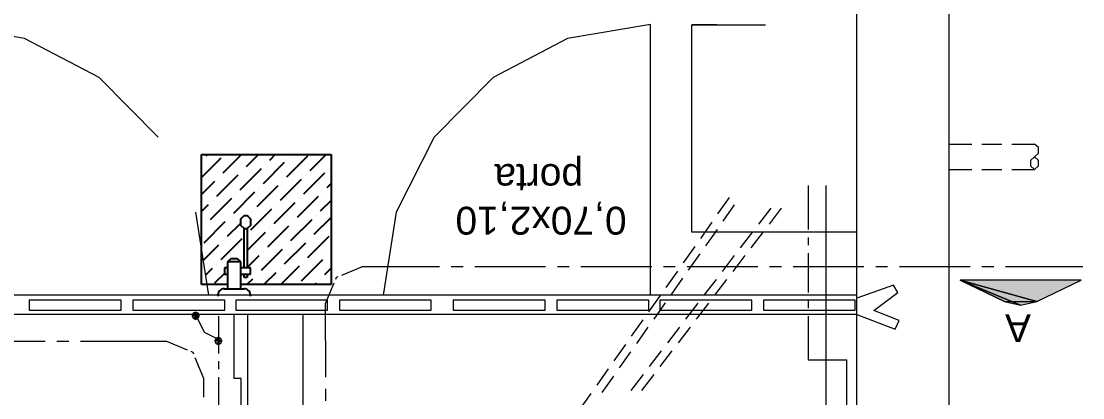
# Model space of a CAD drawing. Header units: metres. Extents: x 257 to 767, y -173 to 1.
# Drawn here: x 736.665 to 739.621, y -108.511 to -107.463 of the extents above; entities that cross this region are included whole.
import ezdxf

# ---------------------------------------------------------------- set-up
doc = ezdxf.new("R2010")
doc.units = ezdxf.units.M
doc.header["$LTSCALE"] = 10
doc.layers.get('0').update_dxf_attribs({"color": 254})
doc.styles.add('WMF-Arial0', font='')
doc.styles.get('WMF-Arial0').set_extended_font_data('Arial')

msp = doc.modelspace()

# ---------------------------------------------------------------- hatches: boundary and pattern name
h = msp.add_hatch(color=256)
h.paths.add_polyline_path([(739.4931, -108.243), (739.6169, -108.1832), (739.2798, -108.1832)])
h.paths.add_polyline_path([(739.4234, -108.243), (739.4931, -108.243), (739.2798, -108.1832)])
h.paths.add_polyline_path([(739.4482, -108.2533), (739.4931, -108.243), (739.4234, -108.243)])
h.paths.add_polyline_path([(739.4482, -108.2533), (739.4234, -108.243), (739.4036, -108.243)])
h.paths.add_polyline_path([(739.4036, -108.243), (739.4234, -108.243), (739.2798, -108.1832)])

# ---------------------------------------------------------------- linework, layer by layer
at = {"color": 7, "lineweight": 0}
for p, q in [((739.2492, -110.5222), (739.2492, -106.1215)), ((738.9922, -110.2652), (738.9922, -106.3782)), ((736.6744, -107.5108), (736.4435, -107.4717)), ((738.4178, -107.4717), (738.1869, -107.5108)), ((738.4178, -108.2257), (738.4178, -107.4717)), ((738.6026, -107.4729), (738.5331, -107.4729)), ((738.5331, -107.4729), (738.7379, -107.4729)), ((738.5331, -108.0497), (738.5331, -107.4729)), ((736.8819, -107.6191), (736.6744, -107.5108)), ((738.1869, -107.5108), (737.9794, -107.6191)), ((737.0464, -107.7857), (736.8819, -107.6191)), ((737.9794, -107.6191), (737.8149, -107.7857)), ((737.8149, -107.7857), (737.7096, -107.9945)), ((739.2492, -107.8045), (739.3126, -107.8045)), ((739.3402, -107.8045), (739.396, -107.8045)), ((739.4236, -107.8045), (739.487, -107.8045)), ((739.4983, -107.8145), (739.487, -107.8045)), ((739.487, -107.84), (739.4755, -107.85)), ((739.487, -107.84), (739.4983, -107.83)), ((739.4983, -107.85), (739.487, -107.84)), ((739.4983, -107.83), (739.4983, -107.8145)), ((739.4755, -107.85), (739.4755, -107.8655)), ((739.4755, -107.8655), (739.487, -107.8755)), ((739.487, -107.8755), (739.4983, -107.8655)), ((739.4983, -107.8655), (739.4983, -107.85)), ((739.2492, -107.8755), (739.3126, -107.8755)), ((739.3402, -107.8755), (739.396, -107.8755)), ((739.4236, -107.8755), (739.487, -107.8755)), ((738.8568, -107.9204), (738.8568, -108.0427)), ((738.9072, -108.9059), (738.9072, -107.9204)), ((738.6369, -107.9538), (738.6047, -107.999)), ((738.6511, -107.9741), (738.619, -108.0193)), ((738.7525, -107.9829), (738.7185, -108.0272)), ((738.7819, -107.9829), (738.7482, -108.0272)), ((737.1881, -108.2257), (737.1517, -107.9945)), ((737.7096, -107.9945), (737.6732, -108.2257)), ((738.5886, -108.0218), (738.5568, -108.0673)), ((738.6032, -108.0421), (738.571, -108.0876)), ((738.9922, -108.0497), (738.5331, -108.0497)), ((738.7018, -108.0491), (738.6678, -108.0934)), ((738.7312, -108.0491), (738.6972, -108.0934)), ((738.8568, -108.0646), (738.8568, -108.0864)), ((738.5407, -108.09), (738.5085, -108.1353)), ((738.5549, -108.1104), (738.5228, -108.1556)), ((738.6508, -108.1152), (738.6171, -108.1595)), ((738.6803, -108.1152), (738.6466, -108.1595)), ((738.8568, -108.1082), (738.8568, -108.2178)), ((737.615, -108.1465), (737.5576, -108.1701)), ((737.8298, -108.1465), (737.615, -108.1465)), ((737.8956, -108.1465), (737.8629, -108.1465)), ((738.1256, -108.1465), (737.9284, -108.1465)), ((738.1912, -108.1465), (738.1584, -108.1465)), ((738.4211, -108.1465), (738.2239, -108.1465)), ((738.4867, -108.1465), (738.4539, -108.1465)), ((738.4924, -108.158), (738.4603, -108.2035)), ((738.7167, -108.1465), (738.5198, -108.1465)), ((738.7825, -108.1465), (738.7494, -108.1465)), ((739.0122, -108.1465), (738.8153, -108.1465)), ((739.078, -108.1465), (739.045, -108.1465)), ((739.3077, -108.1465), (739.1108, -108.1465)), ((739.3736, -108.1465), (739.3408, -108.1465)), ((739.6214, -108.1465), (739.4063, -108.1465)), ((737.5361, -108.1917), (737.5121, -108.2493)), ((737.5425, -108.1765), (737.5403, -108.1817)), ((737.5473, -108.1744), (737.5425, -108.1765)), ((738.5067, -108.1783), (738.4748, -108.2238)), ((738.6002, -108.1814), (738.5662, -108.2257)), ((738.6296, -108.1814), (738.5959, -108.2257)), ((739.6169, -108.1832), (739.2798, -108.1832)), ((739.4036, -108.243), (739.2798, -108.1832)), ((739.2798, -108.1832), (739.4931, -108.243)), ((739.6169, -108.1832), (739.2798, -108.1832)), ((739.2798, -108.1832), (739.2798, -108.1832)), ((739.2798, -108.1832), (739.4931, -108.243)), ((739.6169, -108.1832), (739.2798, -108.1832)), ((739.4931, -108.243), (739.2798, -108.1832)), ((739.2798, -108.1832), (739.4482, -108.2533)), ((739.4931, -108.243), (739.2798, -108.1832)), ((739.2798, -108.1832), (739.4482, -108.2533)), ((739.4482, -108.2533), (739.2798, -108.1832)), ((739.2798, -108.1832), (739.4036, -108.243)), ((739.4482, -108.2533), (739.2798, -108.1832)), ((739.2798, -108.1832), (739.4036, -108.243)), ((739.4931, -108.243), (739.6169, -108.1832)), ((739.4931, -108.243), (739.6169, -108.1832)), ((739.4931, -108.243), (739.6169, -108.1832)), ((739.0941, -108.1971), (738.9922, -108.2333)), ((739.0392, -108.2684), (739.1065, -108.2178)), ((739.1065, -108.2178), (739.0941, -108.1971)), ((738.9922, -108.2257), (731.7961, -108.2257)), ((736.9435, -108.2393), (736.6874, -108.2393)), ((736.6874, -108.2393), (736.6874, -108.2669)), ((736.9435, -108.2669), (736.9435, -108.2393)), ((737.2321, -108.2393), (736.9763, -108.2393)), ((736.9763, -108.2393), (736.9763, -108.2669)), ((737.2321, -108.2669), (737.2321, -108.2393)), ((737.5185, -108.2393), (737.2627, -108.2393)), ((737.2627, -108.2393), (737.2627, -108.2669)), ((737.5121, -108.2493), (737.5127, -108.4535)), ((737.5185, -108.2669), (737.5185, -108.2393)), ((737.8073, -108.2393), (737.5513, -108.2393)), ((737.5513, -108.2393), (737.5513, -108.2669)), ((737.8073, -108.2669), (737.8073, -108.2393)), ((738.1241, -108.2393), (737.8683, -108.2393)), ((737.8683, -108.2393), (737.8683, -108.2669)), ((738.1241, -108.2669), (738.1241, -108.2393)), ((738.4129, -108.2393), (738.1569, -108.2393)), ((738.1569, -108.2393), (738.1569, -108.2669)), ((738.4442, -108.2263), (738.4123, -108.2715)), ((738.4129, -108.2669), (738.4129, -108.2393)), ((738.4588, -108.2466), (738.4266, -108.2918)), ((738.6994, -108.2393), (738.4433, -108.2393)), ((738.4433, -108.2393), (738.4433, -108.2669)), ((738.5495, -108.2478), (738.5155, -108.2918)), ((738.5789, -108.2478), (738.5449, -108.2918)), ((738.6994, -108.2669), (738.6994, -108.2393)), ((738.9879, -108.2393), (738.7321, -108.2393)), ((738.7321, -108.2393), (738.7321, -108.2669)), ((738.8568, -108.2396), (738.8568, -108.2615)), ((738.9879, -108.2669), (738.9879, -108.2393)), ((739.4036, -108.243), (739.4931, -108.243)), ((739.4036, -108.243), (739.4931, -108.243)), ((739.4036, -108.243), (739.4482, -108.2533)), ((739.4036, -108.243), (739.4036, -108.243)), ((739.4036, -108.243), (739.4482, -108.2533)), ((739.4482, -108.2533), (739.4931, -108.243)), ((739.4482, -108.2533), (739.4931, -108.243)), ((739.4931, -108.243), (739.4931, -108.243)), ((737.2381, -108.2794), (736.0988, -108.2794)), ((736.6874, -108.2669), (736.9435, -108.2669)), ((736.9763, -108.2669), (737.2321, -108.2669)), ((737.158, -108.2757), (737.141, -108.2827)), ((737.158, -108.2757), (737.141, -108.2827)), ((737.141, -108.2827), (737.158, -108.2757)), ((737.1438, -108.2757), (737.141, -108.2827)), ((737.141, -108.2827), (737.158, -108.2757)), ((737.1438, -108.2757), (737.141, -108.2827)), ((737.1608, -108.2827), (737.141, -108.2827)), ((737.141, -108.2827), (737.1438, -108.2897)), ((737.1608, -108.2827), (737.141, -108.2827)), ((737.141, -108.2827), (737.1438, -108.2897)), ((737.141, -108.2827), (737.1608, -108.2827)), ((737.141, -108.2827), (737.1608, -108.2827)), ((737.141, -108.2827), (737.141, -108.2827)), ((737.1508, -108.2727), (737.1438, -108.2757)), ((737.1508, -108.2727), (737.1438, -108.2757)), ((737.158, -108.2757), (737.1438, -108.2757)), ((737.158, -108.2757), (737.1438, -108.2757)), ((737.1438, -108.2757), (737.158, -108.2757)), ((737.1438, -108.2757), (737.158, -108.2757)), ((737.1608, -108.2827), (737.1438, -108.2897)), ((737.1608, -108.2827), (737.1438, -108.2897)), ((737.1438, -108.2897), (737.1608, -108.2827)), ((737.1438, -108.2897), (737.1608, -108.2827)), ((737.158, -108.2757), (737.1508, -108.2727)), ((737.158, -108.2757), (737.1508, -108.2727)), ((737.1608, -108.2827), (737.158, -108.2757)), ((737.1608, -108.2827), (737.158, -108.2757)), ((737.158, -108.2757), (737.158, -108.2757)), ((737.158, -108.2897), (737.1608, -108.2827)), ((737.158, -108.2897), (737.1608, -108.2827)), ((737.1608, -108.2827), (737.1608, -108.2827)), ((737.2142, -108.2833), (737.2142, -108.3874)), ((738.9922, -108.2794), (737.2381, -108.2794)), ((737.2582, -108.4569), (737.2582, -108.2797)), ((737.2627, -108.2669), (737.5185, -108.2669)), ((737.2961, -110.2652), (737.2961, -108.2794)), ((737.4502, -110.2652), (737.4502, -108.2794)), ((737.5513, -108.2669), (737.8073, -108.2669)), ((737.8683, -108.2669), (738.1241, -108.2669)), ((738.1569, -108.2669), (738.4129, -108.2669)), ((738.4433, -108.2669), (738.6994, -108.2669)), ((738.7321, -108.2669), (738.9879, -108.2669)), ((738.9922, -108.2794), (739.0993, -108.32)), ((739.1099, -108.2961), (739.0392, -108.2684)), ((737.158, -108.2897), (737.1438, -108.2897)), ((737.1438, -108.2897), (737.1508, -108.2927)), ((737.158, -108.2897), (737.1438, -108.2897)), ((737.1438, -108.2897), (737.1508, -108.2927)), ((737.1438, -108.2897), (737.158, -108.2897)), ((737.1438, -108.2897), (737.158, -108.2897)), ((737.1438, -108.2897), (737.1438, -108.2897)), ((737.1508, -108.2927), (737.158, -108.2897)), ((737.1508, -108.2927), (737.158, -108.2897)), ((737.1508, -108.2927), (737.1508, -108.2927)), ((737.1559, -108.2903), (737.1744, -108.3279)), ((737.158, -108.2897), (737.158, -108.2897)), ((738.3963, -108.2942), (738.3641, -108.3398)), ((738.8568, -108.2836), (738.8568, -108.4056)), ((739.0993, -108.32), (739.1099, -108.2961)), ((737.1744, -108.3279), (737.212, -108.3464)), ((737.2139, -108.3425), (737.2069, -108.3455)), ((737.2139, -108.3425), (737.2069, -108.3455)), ((737.2139, -108.3425), (737.2069, -108.3455)), ((737.2211, -108.3455), (737.2139, -108.3425)), ((737.2211, -108.3455), (737.2139, -108.3425)), ((737.2211, -108.3455), (737.2139, -108.3425)), ((738.4105, -108.3146), (738.3784, -108.3601)), ((738.4985, -108.314), (738.4648, -108.358)), ((738.5279, -108.314), (738.4943, -108.358)), ((736.732, -108.3543), (736.5348, -108.3543)), ((736.7976, -108.3543), (736.7648, -108.3543)), ((737.071, -108.3543), (736.8307, -108.3543)), ((737.1286, -108.3783), (737.071, -108.3543)), ((737.2069, -108.3455), (737.2042, -108.3525)), ((737.2211, -108.3455), (737.2042, -108.3525)), ((737.2211, -108.3455), (737.2042, -108.3525)), ((737.2042, -108.3525), (737.2211, -108.3455)), ((737.2069, -108.3455), (737.2042, -108.3525)), ((737.2042, -108.3525), (737.2211, -108.3455)), ((737.2069, -108.3455), (737.2042, -108.3525)), ((737.2042, -108.3525), (737.2069, -108.3598)), ((737.2042, -108.3525), (737.2042, -108.3525)), ((737.2239, -108.3525), (737.2042, -108.3525)), ((737.2042, -108.3525), (737.2069, -108.3598)), ((737.2239, -108.3525), (737.2042, -108.3525)), ((737.2042, -108.3525), (737.2069, -108.3598)), ((737.2042, -108.3525), (737.2239, -108.3525)), ((737.2042, -108.3525), (737.2239, -108.3525)), ((737.2042, -108.3525), (737.2042, -108.3525)), ((737.2211, -108.3455), (737.2069, -108.3455)), ((737.2211, -108.3455), (737.2069, -108.3455)), ((737.2069, -108.3455), (737.2211, -108.3455)), ((737.2069, -108.3455), (737.2211, -108.3455)), ((737.2239, -108.3525), (737.2069, -108.3598)), ((737.2239, -108.3525), (737.2069, -108.3598)), ((737.2069, -108.3598), (737.2239, -108.3525)), ((737.2069, -108.3598), (737.2239, -108.3525)), ((737.2069, -108.3598), (737.2139, -108.3625)), ((737.2211, -108.3598), (737.2069, -108.3598)), ((737.2069, -108.3598), (737.2139, -108.3625)), ((737.2211, -108.3598), (737.2069, -108.3598)), ((737.2069, -108.3598), (737.2139, -108.3625)), ((737.2069, -108.3598), (737.2211, -108.3598)), ((737.2069, -108.3598), (737.2211, -108.3598)), ((737.2069, -108.3598), (737.2069, -108.3598)), ((737.2139, -108.3625), (737.2211, -108.3598)), ((737.2139, -108.3625), (737.2211, -108.3598)), ((737.2139, -108.3625), (737.2211, -108.3598)), ((737.2139, -108.3625), (737.2139, -108.3625)), ((737.2239, -108.3525), (737.2211, -108.3455)), ((737.2239, -108.3525), (737.2211, -108.3455)), ((737.2239, -108.3525), (737.2211, -108.3455)), ((737.2211, -108.3455), (737.2211, -108.3455)), ((737.2211, -108.3598), (737.2239, -108.3525)), ((737.2211, -108.3598), (737.2239, -108.3525)), ((737.2211, -108.3598), (737.2239, -108.3525)), ((737.2211, -108.3598), (737.2211, -108.3598)), ((737.2239, -108.3525), (737.2239, -108.3525)), ((738.348, -108.3625), (738.3159, -108.4077)), ((737.1438, -108.3847), (737.1386, -108.3825)), ((737.1459, -108.3895), (737.1438, -108.3847)), ((737.1738, -108.4572), (737.1498, -108.3998)), ((738.3623, -108.3828), (738.3304, -108.428)), ((738.4478, -108.3801), (738.4139, -108.4241)), ((738.4773, -108.3801), (738.4436, -108.4241)), ((737.2142, -108.4092), (737.2142, -108.4311)), ((738.2998, -108.4305), (738.2679, -108.476)), ((738.8568, -108.4056), (738.9646, -108.4056)), ((738.9646, -108.5355), (738.9646, -108.4056)), ((737.1738, -108.5094), (737.1738, -108.4572)), ((737.2142, -108.4532), (737.2142, -108.5625)), ((737.2782, -108.4569), (737.2582, -108.4569)), ((737.2782, -108.8801), (737.2782, -108.4569)), ((738.3143, -108.4508), (738.2822, -108.4963)), ((738.3972, -108.4462), (738.3632, -108.4902)), ((738.4266, -108.4462), (738.3926, -108.4902)), ((737.5127, -108.4863), (737.5127, -108.5191)), ((738.2518, -108.4987), (738.2197, -108.5439))]:
    msp.add_line(p, q, dxfattribs=at)
for p, q in [((737.1676, -108.1959), (737.1676, -107.8338)), ((737.1676, -107.8338), (737.5285, -107.8338)), ((737.1841, -107.8338), (737.1796, -107.8382)), ((737.2785, -107.8338), (737.2268, -107.8854)), ((737.3257, -107.8338), (737.2917, -107.8677)), ((737.3729, -107.8338), (737.3566, -107.85)), ((737.4628, -107.8382), (737.4038, -107.8972)), ((737.5145, -107.8338), (737.4687, -107.8795)), ((737.5285, -107.8338), (737.5285, -108.1959)), ((737.2209, -107.8441), (737.1676, -107.8975)), ((737.1678, -107.85), (737.1678, -107.85)), ((737.3979, -107.8559), (737.3389, -107.9149)), ((737.3448, -107.8618), (737.3448, -107.8618)), ((737.4097, -107.8441), (737.4097, -107.8441)), ((737.2681, -107.8913), (737.2091, -107.9503)), ((737.215, -107.8972), (737.215, -107.8972)), ((737.333, -107.8736), (737.274, -107.9326)), ((737.2799, -107.8795), (737.2799, -107.8795)), ((737.51, -107.8854), (737.451, -107.9444)), ((737.4569, -107.8913), (737.4569, -107.8913)), ((737.5218, -107.8736), (737.5218, -107.8736)), ((737.2032, -107.909), (737.1676, -107.9447)), ((737.3802, -107.9208), (737.3212, -107.9798)), ((737.3271, -107.9267), (737.3271, -107.9267)), ((737.4451, -107.9031), (737.3861, -107.9621)), ((737.392, -107.909), (737.392, -107.909)), ((737.5285, -107.9142), (737.5159, -107.9267)), ((737.2504, -107.9562), (737.1914, -108.0152)), ((737.3153, -107.9385), (737.2563, -107.9975)), ((737.2622, -107.9444), (737.2622, -107.9444)), ((737.4923, -107.9503), (737.4333, -108.0093)), ((737.4392, -107.9562), (737.4392, -107.9562)), ((737.5041, -107.9385), (737.5041, -107.9385)), ((737.1855, -107.9739), (737.1676, -107.9919)), ((737.1973, -107.9621), (737.1973, -107.9621)), ((737.3625, -107.9857), (737.3035, -108.0447)), ((737.4274, -107.968), (737.3684, -108.027)), ((737.3743, -107.9739), (737.3743, -107.9739)), ((737.5285, -107.9614), (737.4982, -107.9916)), ((737.2445, -108.0093), (737.2445, -108.0093)), ((737.2766, -108.0127), (737.2857, -108.0036)), ((737.2766, -108.031), (737.2766, -108.0127)), ((737.2857, -108.0036), (737.2948, -108.0036)), ((737.2948, -108.0036), (737.3039, -108.0127)), ((737.2976, -108.0034), (737.2961, -108.0049)), ((737.3039, -108.0127), (737.3039, -108.031)), ((737.3094, -107.9916), (737.3094, -107.9916)), ((737.4746, -108.0152), (737.4156, -108.0742)), ((737.5285, -108.0086), (737.4805, -108.0565)), ((737.4864, -108.0034), (737.4864, -108.0034)), ((737.1678, -108.0388), (737.1676, -108.0391)), ((737.2327, -108.0211), (737.1737, -108.0801)), ((737.1796, -108.027), (737.1796, -108.027)), ((737.2766, -108.0245), (737.2386, -108.0624)), ((737.2857, -108.0401), (737.2766, -108.031)), ((737.2857, -108.1497), (737.2857, -108.0401)), ((737.2857, -108.0401), (737.2948, -108.0401)), ((737.3039, -108.031), (737.2948, -108.0401)), ((737.2948, -108.0401), (737.2948, -108.1497)), ((737.4097, -108.0329), (737.3507, -108.0919)), ((737.3566, -108.0388), (737.3566, -108.0388)), ((737.4215, -108.0211), (737.4215, -108.0211)), ((737.2799, -108.0683), (737.2209, -108.1273)), ((737.2268, -108.0742), (737.2268, -108.0742)), ((737.3448, -108.0506), (737.2948, -108.1006)), ((737.5218, -108.0624), (737.4628, -108.1214)), ((737.4687, -108.0683), (737.4687, -108.0683)), ((737.215, -108.086), (737.1727, -108.1283)), ((737.392, -108.0978), (737.333, -108.1568)), ((737.3389, -108.1037), (737.3389, -108.1037)), ((737.4569, -108.0801), (737.3979, -108.1391)), ((737.4038, -108.086), (737.4038, -108.086)), ((737.5285, -108.103), (737.5277, -108.1037)), ((737.2492, -108.1238), (737.24, -108.1329)), ((737.2766, -108.1329), (737.24, -108.1329)), ((737.24, -108.1329), (737.24, -108.2074)), ((737.2674, -108.1238), (737.2492, -108.1238)), ((737.2766, -108.1329), (737.2674, -108.1238)), ((737.274, -108.1214), (737.274, -108.1214)), ((737.2766, -108.2074), (737.2766, -108.1329)), ((737.3271, -108.1155), (737.2948, -108.1478)), ((737.5041, -108.1273), (737.4451, -108.1863)), ((737.451, -108.1332), (737.451, -108.1332)), ((737.5159, -108.1155), (737.5159, -108.1155)), ((737.1973, -108.1509), (737.1792, -108.1691)), ((737.2309, -108.1646), (737.2032, -108.1922)), ((737.2091, -108.1391), (737.2091, -108.1391)), ((737.24, -108.1489), (737.2309, -108.1489)), ((737.2309, -108.1489), (737.2309, -108.1672)), ((737.3039, -108.1489), (737.2766, -108.1489)), ((737.3039, -108.1672), (737.3039, -108.1489)), ((737.3743, -108.1627), (737.3412, -108.1959)), ((737.3861, -108.1509), (737.3861, -108.1509)), ((737.4392, -108.145), (737.3884, -108.1959)), ((737.5285, -108.1502), (737.51, -108.1686)), ((737.2309, -108.1672), (737.24, -108.1672)), ((737.2766, -108.1672), (737.3039, -108.1672)), ((737.2857, -108.1763), (737.2857, -108.1672)), ((737.2948, -108.1763), (737.2857, -108.1763)), ((737.3094, -108.1804), (737.294, -108.1959)), ((737.2948, -108.1672), (737.2948, -108.1763)), ((737.3212, -108.1686), (737.3212, -108.1686)), ((737.4864, -108.1922), (737.4828, -108.1959)), ((737.4982, -108.1804), (737.4982, -108.1804)), ((737.24, -108.1959), (737.1676, -108.1959)), ((737.2309, -108.2074), (737.2857, -108.2074)), ((737.5285, -108.1959), (737.2766, -108.1959))]:
    msp.add_line(p, q)
for centre, start, end in [((737.2309, -108.2257), 90, 187.1808), ((737.2857, -108.2257), 352.8192, 90)]:
    msp.add_arc(centre, 0.0183, start, end)

# ---------------------------------------------------------------- texts
at = {"color": 7, "lineweight": 0, "style": 'WMF-Arial0'}
for s, height, p in [('porta', 0.07767, (738.23, -107.8604)), ('0,70x2,10', 0.07767, (738.3511, -107.979)), ('A', 0.0777, (739.4773, -108.2782))]:
    msp.add_text(s, height=height, rotation=180, dxfattribs=at).set_placement(p)

doc.saveas('drawing.dxf')
